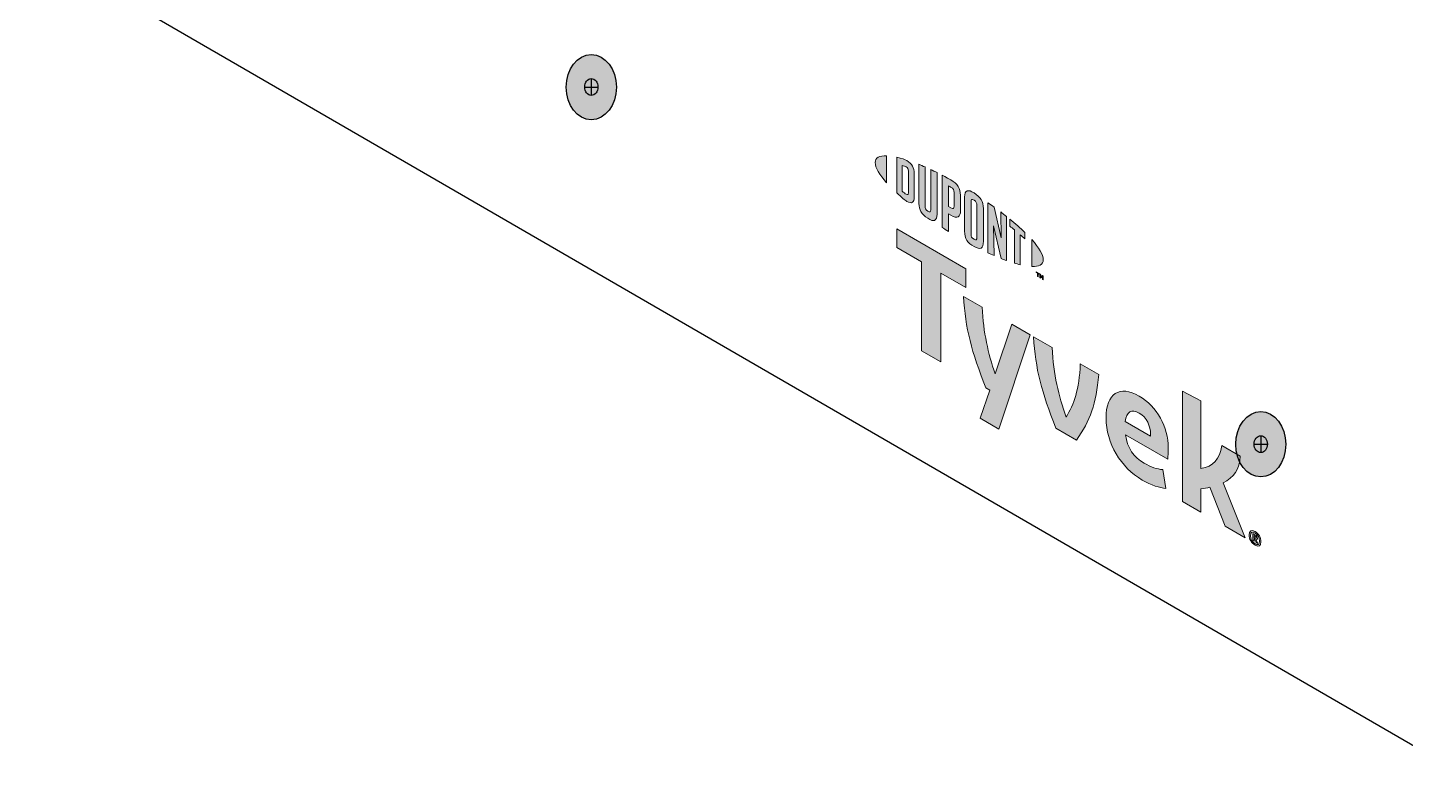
# Model space of a CAD drawing. Header units: inches. Extents: x -20.7 to 76.3, y -55.2 to 19.1.
# Drawn here: x 58.955 to 61.758, y -31.976 to -30.457 of the extents above; entities that cross this region are included whole.
import ezdxf

# ---------------------------------------------------------------- set-up
doc = ezdxf.new("R2010")
doc.units = ezdxf.units.IN
doc.header["$MEASUREMENT"] = 0
for name, color, linetype, lineweight in [('G-ANNO-TTLB', 7, 'Continuous', 0), ('LOGOS', 7, 'Continuous', 0), ('TYVEK', 7, 'Continuous', 0)]:
    doc.layers.add(name, color=color, linetype=linetype, lineweight=lineweight)

# ---------------------------------------------------------------- blocks, each defined once
blk = doc.blocks.new('Block_52')
at = {"layer": 'TYVEK', "color": 2, "lineweight": 25, "true_color": 0xffff00}
blk.add_lwpolyline([(60.3471, -31.1842)], dxfattribs=at)
blk = doc.blocks.new('Block_53')
at = {"layer": 'TYVEK', "color": 1, "lineweight": 25, "true_color": 0xff0000}
blk.add_lwpolyline([(60.3499, -31.1801)], dxfattribs=at)
blk = doc.blocks.new('Block_520')
at = {"layer": 'LOGOS', "true_color": 0x848484, "transparency": 33554687}
h = blk.add_hatch(color=252, dxfattribs=at)
h.dxf.hatch_style = 2
edge = h.paths.add_edge_path()
edge.add_spline(control_points=[(60.6792, -30.7318), (60.6792, -30.7418), (60.6877, -30.7561), (60.7025, -30.7727), (60.7025, -30.7727), (60.7025, -30.718), (60.7025, -30.718), (60.6877, -30.7174), (60.6792, -30.7218), (60.6792, -30.7318)], knot_values=[0, 0, 0, 0, 1, 1, 1, 2, 2, 2, 3, 3, 3, 3], degree=3, periodic=0)
h = blk.add_hatch(color=252, dxfattribs=at)
h.dxf.hatch_style = 2
edge = h.paths.add_edge_path()
edge.add_spline(control_points=[(60.747, -30.7933), (60.747, -30.7975), (60.7448, -30.7976), (60.7422, -30.7961), (60.7402, -30.7949), (60.737, -30.7923), (60.7344, -30.79), (60.7344, -30.79), (60.7344, -30.7376), (60.7344, -30.7376), (60.737, -30.7383), (60.7402, -30.7393), (60.7422, -30.7405), (60.7448, -30.742), (60.747, -30.7447), (60.747, -30.7489), (60.747, -30.7489), (60.747, -30.7933), (60.747, -30.7933)], knot_values=[0, 0, 0, 0, 1, 1, 1, 2, 2, 2, 3, 3, 3, 4, 4, 4, 5, 5, 5, 6, 6, 6, 6], degree=3, periodic=0)
edge = h.paths.add_edge_path()
edge.add_spline(control_points=[(60.7439, -30.7278), (60.7398, -30.7254), (60.7338, -30.7233), (60.723, -30.7209), (60.723, -30.7209), (60.723, -30.7935), (60.723, -30.7935), (60.7325, -30.8023), (60.7398, -30.8084), (60.7439, -30.8108), (60.7535, -30.8163), (60.7588, -30.8127), (60.7588, -30.802), (60.7588, -30.802), (60.7588, -30.7538), (60.7588, -30.7538), (60.7588, -30.7431), (60.7535, -30.7333), (60.7439, -30.7278)], knot_values=[0, 0, 0, 0, 1, 1, 1, 2, 2, 2, 3, 3, 3, 4, 4, 4, 5, 5, 5, 6, 6, 6, 6], degree=3, periodic=0)
h = blk.add_hatch(color=252, dxfattribs=at)
h.dxf.hatch_style = 2
edge = h.paths.add_edge_path()
edge.add_spline(control_points=[(60.7921, -30.8278), (60.7921, -30.832), (60.7908, -30.834), (60.7863, -30.8307), (60.7818, -30.8275), (60.7806, -30.8246), (60.7806, -30.8196), (60.7806, -30.8196), (60.7806, -30.7406), (60.7806, -30.7406), (60.7776, -30.7393), (60.7709, -30.7365), (60.7681, -30.7353), (60.7681, -30.7353), (60.7681, -30.8152), (60.7681, -30.8152), (60.7681, -30.828), (60.7735, -30.836), (60.7863, -30.8451), (60.7979, -30.8534), (60.8051, -30.8507), (60.8051, -30.8366), (60.8051, -30.8366), (60.8051, -30.7522), (60.8051, -30.7522), (60.8027, -30.7509), (60.7947, -30.7471), (60.7921, -30.7459), (60.7921, -30.7459), (60.7921, -30.8278), (60.7921, -30.8278)], knot_values=[0, 0, 0, 0, 1, 1, 1, 2, 2, 2, 3, 3, 3, 4, 4, 4, 5, 5, 5, 6, 6, 6, 7, 7, 7, 8, 8, 8, 9, 9, 9, 10, 10, 10, 10], degree=3, periodic=0)
h = blk.add_hatch(color=252, dxfattribs=at)
h.dxf.hatch_style = 2
edge = h.paths.add_edge_path()
edge.add_spline(control_points=[(60.8396, -30.8205), (60.8396, -30.8251), (60.8382, -30.8266), (60.8329, -30.8236), (60.8329, -30.8236), (60.8283, -30.821), (60.8283, -30.821), (60.8283, -30.821), (60.8283, -30.779), (60.8283, -30.779), (60.8303, -30.7801), (60.8314, -30.7807), (60.8326, -30.7814), (60.8384, -30.7847), (60.8396, -30.7878), (60.8396, -30.7925), (60.8396, -30.7925), (60.8396, -30.8205), (60.8396, -30.8205)], knot_values=[0, 0, 0, 0, 1, 1, 1, 2, 2, 2, 3, 3, 3, 4, 4, 4, 5, 5, 5, 6, 6, 6, 6], degree=3, periodic=0)
edge = h.paths.add_edge_path()
edge.add_spline(control_points=[(60.8334, -30.767), (60.8311, -30.7657), (60.8229, -30.7612), (60.8153, -30.7573), (60.8153, -30.7573), (60.8153, -30.8636), (60.8153, -30.8636), (60.8179, -30.8653), (60.8246, -30.8696), (60.8283, -30.8718), (60.8283, -30.8718), (60.8283, -30.8357), (60.8283, -30.8357), (60.8283, -30.8357), (60.8334, -30.8387), (60.8334, -30.8387), (60.8471, -30.8465), (60.8527, -30.8428), (60.8527, -30.8293), (60.8527, -30.8293), (60.8527, -30.7979), (60.8527, -30.7979), (60.8527, -30.7847), (60.8464, -30.7744), (60.8334, -30.767)], knot_values=[0, 0, 0, 0, 1, 1, 1, 2, 2, 2, 3, 3, 3, 4, 4, 4, 5, 5, 5, 6, 6, 6, 7, 7, 7, 8, 8, 8, 8], degree=3, periodic=0)
h = blk.add_hatch(color=252, dxfattribs=at)
h.dxf.hatch_style = 2
edge = h.paths.add_edge_path()
edge.add_spline(control_points=[(60.8861, -30.8845), (60.8861, -30.8887), (60.8849, -30.8902), (60.8803, -30.8877), (60.8755, -30.8851), (60.8742, -30.882), (60.8742, -30.8777), (60.8742, -30.8777), (60.8742, -30.8114), (60.8742, -30.8114), (60.8742, -30.8071), (60.8755, -30.8054), (60.8803, -30.8083), (60.8849, -30.8111), (60.8861, -30.8141), (60.8861, -30.8183), (60.8861, -30.8183), (60.8861, -30.8845), (60.8861, -30.8845)], knot_values=[0, 0, 0, 0, 1, 1, 1, 2, 2, 2, 3, 3, 3, 4, 4, 4, 5, 5, 5, 6, 6, 6, 6], degree=3, periodic=0)
edge = h.paths.add_edge_path()
edge.add_spline(control_points=[(60.8803, -30.7934), (60.8682, -30.7858), (60.861, -30.7877), (60.861, -30.8017), (60.861, -30.8017), (60.861, -30.8713), (60.861, -30.8713), (60.861, -30.8861), (60.8675, -30.8959), (60.8803, -30.9026), (60.8928, -30.9092), (60.8993, -30.9075), (60.8993, -30.8918), (60.8993, -30.8918), (60.8993, -30.8254), (60.8993, -30.8254), (60.8993, -30.8105), (60.8934, -30.8017), (60.8803, -30.7934)], knot_values=[0, 0, 0, 0, 1, 1, 1, 2, 2, 2, 3, 3, 3, 4, 4, 4, 5, 5, 5, 6, 6, 6, 6], degree=3, periodic=0)
h = blk.add_hatch(color=252, dxfattribs=at)
h.dxf.hatch_style = 2
edge = h.paths.add_edge_path()
edge.add_spline(control_points=[(60.9354, -30.8845), (60.9354, -30.8845), (60.921, -30.8221), (60.921, -30.8221), (60.917, -30.8192), (60.9123, -30.8159), (60.9086, -30.8134), (60.9086, -30.8134), (60.9086, -30.9154), (60.9086, -30.9154), (60.9112, -30.9166), (60.9178, -30.9195), (60.9212, -30.921), (60.9212, -30.921), (60.9201, -30.8603), (60.9201, -30.8603), (60.9201, -30.8603), (60.9354, -30.9269), (60.9354, -30.9269), (60.9387, -30.9282), (60.9434, -30.93), (60.9465, -30.9311), (60.9465, -30.9311), (60.9465, -30.8414), (60.9465, -30.8414), (60.9433, -30.8388), (60.9374, -30.8343), (60.9345, -30.8321), (60.9345, -30.8321), (60.9354, -30.8845), (60.9354, -30.8845)], knot_values=[0, 0, 0, 0, 1, 1, 1, 2, 2, 2, 3, 3, 3, 4, 4, 4, 5, 5, 5, 6, 6, 6, 7, 7, 7, 8, 8, 8, 9, 9, 9, 10, 10, 10, 10], degree=3, periodic=0)
h = blk.add_hatch(color=252, dxfattribs=at)
h.dxf.hatch_style = 2
edge = h.paths.add_edge_path()
edge.add_spline(control_points=[(60.953, -30.8608), (60.9562, -30.8634), (60.9594, -30.8659), (60.9625, -30.8685), (60.9625, -30.8685), (60.9625, -30.9363), (60.9625, -30.9363), (60.9653, -30.9372), (60.9706, -30.9387), (60.9742, -30.9395), (60.9742, -30.9395), (60.9742, -30.8784), (60.9742, -30.8784), (60.9775, -30.8814), (60.9807, -30.8843), (60.9837, -30.8869), (60.9837, -30.8869), (60.9837, -30.8738), (60.9837, -30.8738), (60.9744, -30.8648), (60.9645, -30.8561), (60.953, -30.8467), (60.953, -30.8467), (60.953, -30.8608), (60.953, -30.8608)], knot_values=[0, 0, 0, 0, 1, 1, 1, 2, 2, 2, 3, 3, 3, 4, 4, 4, 5, 5, 5, 6, 6, 6, 7, 7, 7, 8, 8, 8, 8], degree=3, periodic=0)
h = blk.add_hatch(color=252, dxfattribs=at)
h.dxf.hatch_style = 2
edge = h.paths.add_edge_path()
edge.add_spline(control_points=[(61.021, -30.9291), (61.021, -30.9391), (61.0125, -30.9436), (60.9977, -30.9431), (60.9977, -30.9431), (60.9977, -30.8883), (60.9977, -30.8883), (61.0125, -30.9049), (61.021, -30.9191), (61.021, -30.9291)], knot_values=[0, 0, 0, 0, 1, 1, 1, 2, 2, 2, 3, 3, 3, 3], degree=3, periodic=0)
h = blk.add_hatch(color=252, dxfattribs=at)
h.dxf.hatch_style = 2
edge = h.paths.add_edge_path()
edge.add_spline(control_points=[(61.014, -30.958), (61.014, -30.958), (61.0155, -30.9589), (61.0155, -30.9589), (61.0155, -30.9589), (61.0175, -30.9638), (61.0175, -30.9638), (61.0175, -30.9638), (61.0196, -30.9613), (61.0196, -30.9613), (61.0196, -30.9613), (61.021, -30.962), (61.021, -30.962), (61.021, -30.962), (61.021, -30.9699), (61.021, -30.9699), (61.021, -30.9699), (61.0197, -30.9692), (61.0197, -30.9692), (61.0197, -30.9692), (61.0197, -30.9636), (61.0197, -30.9636), (61.0197, -30.9636), (61.0176, -30.9661), (61.0176, -30.9661), (61.0176, -30.9661), (61.0174, -30.9661), (61.0174, -30.9661), (61.0174, -30.9661), (61.0153, -30.9611), (61.0153, -30.9611), (61.0153, -30.9611), (61.0153, -30.9667), (61.0153, -30.9667), (61.0153, -30.9667), (61.014, -30.9659), (61.014, -30.9659), (61.014, -30.9659), (61.014, -30.958), (61.014, -30.958)], knot_values=[0, 0, 0, 0, 1, 1, 1, 2, 2, 2, 3, 3, 3, 4, 4, 4, 5, 5, 5, 6, 6, 6, 7, 7, 7, 8, 8, 8, 9, 9, 9, 10, 10, 10, 11, 11, 11, 12, 12, 12, 13, 13, 13, 13], degree=3, periodic=0)
edge = h.paths.add_edge_path()
edge.add_spline(control_points=[(61.0091, -30.9566), (61.0091, -30.9566), (61.007, -30.9554), (61.007, -30.9554), (61.007, -30.9554), (61.007, -30.954), (61.007, -30.954), (61.007, -30.954), (61.0126, -30.9572), (61.0126, -30.9572), (61.0126, -30.9572), (61.0126, -30.9586), (61.0126, -30.9586), (61.0126, -30.9586), (61.0104, -30.9574), (61.0104, -30.9574), (61.0104, -30.9574), (61.0104, -30.9639), (61.0104, -30.9639), (61.0104, -30.9639), (61.0091, -30.9631), (61.0091, -30.9631), (61.0091, -30.9631), (61.0091, -30.9566), (61.0091, -30.9566)], knot_values=[0, 0, 0, 0, 1, 1, 1, 2, 2, 2, 3, 3, 3, 4, 4, 4, 5, 5, 5, 6, 6, 6, 7, 7, 7, 8, 8, 8, 8], degree=3, periodic=0)
at = {"layer": 'LOGOS'}
for points, knots in [([(60.6792, -30.7318), (60.6792, -30.7418), (60.6877, -30.7561), (60.7025, -30.7727), (60.7025, -30.7727), (60.7025, -30.718), (60.7025, -30.718), (60.6877, -30.7174), (60.6792, -30.7218), (60.6792, -30.7318)], [0, 0, 0, 0, 1, 1, 1, 2, 2, 2, 3, 3, 3, 3]), ([(60.7439, -30.7278), (60.7398, -30.7254), (60.7338, -30.7233), (60.723, -30.7209), (60.723, -30.7209), (60.723, -30.7935), (60.723, -30.7935), (60.7325, -30.8023), (60.7398, -30.8084), (60.7439, -30.8108), (60.7535, -30.8163), (60.7588, -30.8127), (60.7588, -30.802), (60.7588, -30.802), (60.7588, -30.7538), (60.7588, -30.7538), (60.7588, -30.7431), (60.7535, -30.7333), (60.7439, -30.7278)], [0, 0, 0, 0, 1, 1, 1, 2, 2, 2, 3, 3, 3, 4, 4, 4, 5, 5, 5, 6, 6, 6, 6]), ([(60.747, -30.7933), (60.747, -30.7975), (60.7448, -30.7976), (60.7422, -30.7961), (60.7402, -30.7949), (60.737, -30.7923), (60.7344, -30.79), (60.7344, -30.79), (60.7344, -30.7376), (60.7344, -30.7376), (60.737, -30.7383), (60.7402, -30.7393), (60.7422, -30.7405), (60.7448, -30.742), (60.747, -30.7447), (60.747, -30.7489), (60.747, -30.7489), (60.747, -30.7933), (60.747, -30.7933)], [0, 0, 0, 0, 1, 1, 1, 2, 2, 2, 3, 3, 3, 4, 4, 4, 5, 5, 5, 6, 6, 6, 6]), ([(60.7921, -30.8278), (60.7921, -30.832), (60.7908, -30.834), (60.7863, -30.8307), (60.7818, -30.8275), (60.7806, -30.8246), (60.7806, -30.8196), (60.7806, -30.8196), (60.7806, -30.7406), (60.7806, -30.7406), (60.7776, -30.7393), (60.7709, -30.7365), (60.7681, -30.7353), (60.7681, -30.7353), (60.7681, -30.8152), (60.7681, -30.8152), (60.7681, -30.828), (60.7735, -30.836), (60.7863, -30.8451), (60.7979, -30.8534), (60.8051, -30.8507), (60.8051, -30.8366), (60.8051, -30.8366), (60.8051, -30.7522), (60.8051, -30.7522), (60.8027, -30.7509), (60.7947, -30.7471), (60.7921, -30.7459), (60.7921, -30.7459), (60.7921, -30.8278), (60.7921, -30.8278)], [0, 0, 0, 0, 1, 1, 1, 2, 2, 2, 3, 3, 3, 4, 4, 4, 5, 5, 5, 6, 6, 6, 7, 7, 7, 8, 8, 8, 9, 9, 9, 10, 10, 10, 10]), ([(60.8334, -30.767), (60.8311, -30.7657), (60.8229, -30.7612), (60.8153, -30.7573), (60.8153, -30.7573), (60.8153, -30.8636), (60.8153, -30.8636), (60.8179, -30.8653), (60.8246, -30.8696), (60.8283, -30.8718), (60.8283, -30.8718), (60.8283, -30.8357), (60.8283, -30.8357), (60.8283, -30.8357), (60.8334, -30.8387), (60.8334, -30.8387), (60.8471, -30.8465), (60.8527, -30.8428), (60.8527, -30.8293), (60.8527, -30.8293), (60.8527, -30.7979), (60.8527, -30.7979), (60.8527, -30.7847), (60.8464, -30.7744), (60.8334, -30.767)], [0, 0, 0, 0, 1, 1, 1, 2, 2, 2, 3, 3, 3, 4, 4, 4, 5, 5, 5, 6, 6, 6, 7, 7, 7, 8, 8, 8, 8]), ([(60.8396, -30.8205), (60.8396, -30.8251), (60.8382, -30.8266), (60.8329, -30.8236), (60.8329, -30.8236), (60.8283, -30.821), (60.8283, -30.821), (60.8283, -30.821), (60.8283, -30.779), (60.8283, -30.779), (60.8303, -30.7801), (60.8314, -30.7807), (60.8326, -30.7814), (60.8384, -30.7847), (60.8396, -30.7878), (60.8396, -30.7925), (60.8396, -30.7925), (60.8396, -30.8205), (60.8396, -30.8205)], [0, 0, 0, 0, 1, 1, 1, 2, 2, 2, 3, 3, 3, 4, 4, 4, 5, 5, 5, 6, 6, 6, 6]), ([(60.8803, -30.7934), (60.8682, -30.7858), (60.861, -30.7877), (60.861, -30.8017), (60.861, -30.8017), (60.861, -30.8713), (60.861, -30.8713), (60.861, -30.8861), (60.8675, -30.8959), (60.8803, -30.9026), (60.8928, -30.9092), (60.8993, -30.9075), (60.8993, -30.8918), (60.8993, -30.8918), (60.8993, -30.8254), (60.8993, -30.8254), (60.8993, -30.8105), (60.8934, -30.8017), (60.8803, -30.7934)], [0, 0, 0, 0, 1, 1, 1, 2, 2, 2, 3, 3, 3, 4, 4, 4, 5, 5, 5, 6, 6, 6, 6]), ([(60.8861, -30.8845), (60.8861, -30.8887), (60.8849, -30.8902), (60.8803, -30.8877), (60.8755, -30.8851), (60.8742, -30.882), (60.8742, -30.8777), (60.8742, -30.8777), (60.8742, -30.8114), (60.8742, -30.8114), (60.8742, -30.8071), (60.8755, -30.8054), (60.8803, -30.8083), (60.8849, -30.8111), (60.8861, -30.8141), (60.8861, -30.8183), (60.8861, -30.8183), (60.8861, -30.8845), (60.8861, -30.8845)], [0, 0, 0, 0, 1, 1, 1, 2, 2, 2, 3, 3, 3, 4, 4, 4, 5, 5, 5, 6, 6, 6, 6]), ([(60.9354, -30.8845), (60.9354, -30.8845), (60.921, -30.8221), (60.921, -30.8221), (60.917, -30.8192), (60.9123, -30.8159), (60.9086, -30.8134), (60.9086, -30.8134), (60.9086, -30.9154), (60.9086, -30.9154), (60.9112, -30.9166), (60.9178, -30.9195), (60.9212, -30.921), (60.9212, -30.921), (60.9201, -30.8603), (60.9201, -30.8603), (60.9201, -30.8603), (60.9354, -30.9269), (60.9354, -30.9269), (60.9387, -30.9282), (60.9434, -30.93), (60.9465, -30.9311), (60.9465, -30.9311), (60.9465, -30.8414), (60.9465, -30.8414), (60.9433, -30.8388), (60.9374, -30.8343), (60.9345, -30.8321), (60.9345, -30.8321), (60.9354, -30.8845), (60.9354, -30.8845)], [0, 0, 0, 0, 1, 1, 1, 2, 2, 2, 3, 3, 3, 4, 4, 4, 5, 5, 5, 6, 6, 6, 7, 7, 7, 8, 8, 8, 9, 9, 9, 10, 10, 10, 10]), ([(60.953, -30.8608), (60.9562, -30.8634), (60.9594, -30.8659), (60.9625, -30.8685), (60.9625, -30.8685), (60.9625, -30.9363), (60.9625, -30.9363), (60.9653, -30.9372), (60.9706, -30.9387), (60.9742, -30.9395), (60.9742, -30.9395), (60.9742, -30.8784), (60.9742, -30.8784), (60.9775, -30.8814), (60.9807, -30.8843), (60.9837, -30.8869), (60.9837, -30.8869), (60.9837, -30.8738), (60.9837, -30.8738), (60.9744, -30.8648), (60.9645, -30.8561), (60.953, -30.8467), (60.953, -30.8467), (60.953, -30.8608), (60.953, -30.8608)], [0, 0, 0, 0, 1, 1, 1, 2, 2, 2, 3, 3, 3, 4, 4, 4, 5, 5, 5, 6, 6, 6, 7, 7, 7, 8, 8, 8, 8]), ([(61.021, -30.9291), (61.021, -30.9391), (61.0125, -30.9436), (60.9977, -30.9431), (60.9977, -30.9431), (60.9977, -30.8883), (60.9977, -30.8883), (61.0125, -30.9049), (61.021, -30.9191), (61.021, -30.9291)], [0, 0, 0, 0, 1, 1, 1, 2, 2, 2, 3, 3, 3, 3]), ([(61.0091, -30.9566), (61.0091, -30.9566), (61.007, -30.9554), (61.007, -30.9554), (61.007, -30.9554), (61.007, -30.954), (61.007, -30.954), (61.007, -30.954), (61.0126, -30.9572), (61.0126, -30.9572), (61.0126, -30.9572), (61.0126, -30.9586), (61.0126, -30.9586), (61.0126, -30.9586), (61.0104, -30.9574), (61.0104, -30.9574), (61.0104, -30.9574), (61.0104, -30.9639), (61.0104, -30.9639), (61.0104, -30.9639), (61.0091, -30.9631), (61.0091, -30.9631), (61.0091, -30.9631), (61.0091, -30.9566), (61.0091, -30.9566)], [0, 0, 0, 0, 1, 1, 1, 2, 2, 2, 3, 3, 3, 4, 4, 4, 5, 5, 5, 6, 6, 6, 7, 7, 7, 8, 8, 8, 8]), ([(61.014, -30.958), (61.014, -30.958), (61.0155, -30.9589), (61.0155, -30.9589), (61.0155, -30.9589), (61.0175, -30.9638), (61.0175, -30.9638), (61.0175, -30.9638), (61.0196, -30.9613), (61.0196, -30.9613), (61.0196, -30.9613), (61.021, -30.962), (61.021, -30.962), (61.021, -30.962), (61.021, -30.9699), (61.021, -30.9699), (61.021, -30.9699), (61.0197, -30.9692), (61.0197, -30.9692), (61.0197, -30.9692), (61.0197, -30.9636), (61.0197, -30.9636), (61.0197, -30.9636), (61.0176, -30.9661), (61.0176, -30.9661), (61.0176, -30.9661), (61.0174, -30.9661), (61.0174, -30.9661), (61.0174, -30.9661), (61.0153, -30.9611), (61.0153, -30.9611), (61.0153, -30.9611), (61.0153, -30.9667), (61.0153, -30.9667), (61.0153, -30.9667), (61.014, -30.9659), (61.014, -30.9659), (61.014, -30.9659), (61.014, -30.958), (61.014, -30.958)], [0, 0, 0, 0, 1, 1, 1, 2, 2, 2, 3, 3, 3, 4, 4, 4, 5, 5, 5, 6, 6, 6, 7, 7, 7, 8, 8, 8, 9, 9, 9, 10, 10, 10, 11, 11, 11, 12, 12, 12, 13, 13, 13, 13])]:
    blk.add_open_spline(points, degree=3, knots=knots, dxfattribs=at)
blk = doc.blocks.new('Block_524')
at = {"layer": 'LOGOS', "true_color": 0x848484, "transparency": 33554687}
h = blk.add_hatch(color=252, dxfattribs=at)
h.dxf.hatch_style = 2
h.paths.add_polyline_path([(60.8633, -30.9475), (60.723, -30.8665), (60.723, -30.9046), (60.7737, -30.9339), (60.7737, -31.1144), (60.8127, -31.1369), (60.8127, -30.9564), (60.8633, -30.9856)])
h = blk.add_hatch(color=252, dxfattribs=at)
h.dxf.hatch_style = 2
edge = h.paths.add_edge_path()
edge.add_spline(control_points=[(61.0965, -31.1412), (61.0941, -31.1932), (61.0837, -31.2234), (61.0677, -31.2494), (61.0521, -31.2052), (61.042, -31.1631), (61.039, -31.108), (61.039, -31.108), (61.0012, -31.0861), (61.0012, -31.0861), (61.0053, -31.1513), (61.0175, -31.1986), (61.0469, -31.2721), (61.0469, -31.2721), (61.0886, -31.2962), (61.0886, -31.2962), (61.117, -31.256), (61.1287, -31.2225), (61.1341, -31.1629), (61.1341, -31.1629), (61.0965, -31.1412), (61.0965, -31.1412)], knot_values=[0, 0, 0, 0, 1, 1, 1, 2, 2, 2, 3, 3, 3, 4, 4, 4, 5, 5, 5, 6, 6, 6, 7, 7, 7, 7], degree=3, periodic=0)
h = blk.add_hatch(color=252, dxfattribs=at)
h.dxf.hatch_style = 2
edge = h.paths.add_edge_path()
edge.add_spline(control_points=[(61.1878, -31.2585), (61.1878, -31.2585), (61.2395, -31.2884), (61.2395, -31.2884), (61.2395, -31.2884), (61.2395, -31.2846), (61.2395, -31.2846), (61.2395, -31.2672), (61.2314, -31.2496), (61.2164, -31.241), (61.2006, -31.2319), (61.1902, -31.2387), (61.1878, -31.2585)], knot_values=[0, 0, 0, 0, 1, 1, 1, 2, 2, 2, 3, 3, 3, 4, 4, 4, 4], degree=3, periodic=0)
edge = h.paths.add_edge_path()
edge.add_spline(control_points=[(61.2703, -31.3942), (61.2583, -31.3936), (61.2406, -31.3877), (61.2226, -31.3773), (61.1788, -31.352), (61.1488, -31.3028), (61.1488, -31.251), (61.1488, -31.2014), (61.1763, -31.1835), (61.2164, -31.2066), (61.2521, -31.2272), (61.2755, -31.2698), (61.2755, -31.3117), (61.2755, -31.321), (61.2749, -31.3288), (61.2744, -31.3348), (61.2744, -31.3348), (61.1883, -31.2851), (61.1883, -31.2851), (61.1919, -31.3121), (61.2047, -31.3307), (61.2265, -31.3433), (61.2398, -31.351), (61.2526, -31.355), (61.2643, -31.3561), (61.2643, -31.3561), (61.2703, -31.3942), (61.2703, -31.3942)], knot_values=[0, 0, 0, 0, 1, 1, 1, 2, 2, 2, 3, 3, 3, 4, 4, 4, 5, 5, 5, 6, 6, 6, 7, 7, 7, 8, 8, 8, 9, 9, 9, 9], degree=3, periodic=0)
h = blk.add_hatch(color=252, dxfattribs=at)
h.dxf.hatch_style = 2
edge = h.paths.add_edge_path()
edge.add_spline(control_points=[(61.3869, -31.3832), (61.3869, -31.3832), (61.4321, -31.4945), (61.4321, -31.4945), (61.4321, -31.4945), (61.3913, -31.4709), (61.3913, -31.4709), (61.3913, -31.4709), (61.3599, -31.3919), (61.3599, -31.3919), (61.3542, -31.3933), (61.3482, -31.3946), (61.3417, -31.3955), (61.3417, -31.3955), (61.3417, -31.4423), (61.3417, -31.4423), (61.3417, -31.4423), (61.3041, -31.4206), (61.3041, -31.4206), (61.3041, -31.4206), (61.3041, -31.1967), (61.3041, -31.1967), (61.3041, -31.1967), (61.3417, -31.2162), (61.3417, -31.2162), (61.3417, -31.2162), (61.3417, -31.3539), (61.3417, -31.3539), (61.3673, -31.3497), (61.3798, -31.335), (61.3842, -31.3073), (61.3842, -31.3073), (61.4215, -31.3288), (61.4215, -31.3288), (61.4207, -31.3552), (61.4087, -31.3723), (61.3869, -31.3832)], knot_values=[0, 0, 0, 0, 1, 1, 1, 2, 2, 2, 3, 3, 3, 4, 4, 4, 5, 5, 5, 6, 6, 6, 7, 7, 7, 8, 8, 8, 9, 9, 9, 10, 10, 10, 11, 11, 11, 12, 12, 12, 12], degree=3, periodic=0)
at = {"layer": 'LOGOS'}
blk.add_lwpolyline([(60.8633, -30.9475), (60.723, -30.8665), (60.723, -30.9046), (60.7737, -30.9339), (60.7737, -31.1144), (60.8127, -31.1369), (60.8127, -30.9564), (60.8633, -30.9856)], close=True, dxfattribs=at)
for points, knots in [([(61.0965, -31.1412), (61.0941, -31.1932), (61.0837, -31.2234), (61.0677, -31.2494), (61.0521, -31.2052), (61.042, -31.1631), (61.039, -31.108), (61.039, -31.108), (61.0012, -31.0861), (61.0012, -31.0861), (61.0053, -31.1513), (61.0175, -31.1986), (61.0469, -31.2721), (61.0469, -31.2721), (61.0886, -31.2962), (61.0886, -31.2962), (61.117, -31.256), (61.1287, -31.2225), (61.1341, -31.1629), (61.1341, -31.1629), (61.0965, -31.1412), (61.0965, -31.1412)], [0, 0, 0, 0, 1, 1, 1, 2, 2, 2, 3, 3, 3, 4, 4, 4, 5, 5, 5, 6, 6, 6, 7, 7, 7, 7]), ([(61.2703, -31.3942), (61.2583, -31.3936), (61.2406, -31.3877), (61.2226, -31.3773), (61.1788, -31.352), (61.1488, -31.3028), (61.1488, -31.251), (61.1488, -31.2014), (61.1763, -31.1835), (61.2164, -31.2066), (61.2521, -31.2272), (61.2755, -31.2698), (61.2755, -31.3117), (61.2755, -31.321), (61.2749, -31.3288), (61.2744, -31.3348), (61.2744, -31.3348), (61.1883, -31.2851), (61.1883, -31.2851), (61.1919, -31.3121), (61.2047, -31.3307), (61.2265, -31.3433), (61.2398, -31.351), (61.2526, -31.355), (61.2643, -31.3561), (61.2643, -31.3561), (61.2703, -31.3942), (61.2703, -31.3942)], [0, 0, 0, 0, 1, 1, 1, 2, 2, 2, 3, 3, 3, 4, 4, 4, 5, 5, 5, 6, 6, 6, 7, 7, 7, 8, 8, 8, 9, 9, 9, 9]), ([(61.3869, -31.3832), (61.3869, -31.3832), (61.4321, -31.4945), (61.4321, -31.4945), (61.4321, -31.4945), (61.3913, -31.4709), (61.3913, -31.4709), (61.3913, -31.4709), (61.3599, -31.3919), (61.3599, -31.3919), (61.3542, -31.3933), (61.3482, -31.3946), (61.3417, -31.3955), (61.3417, -31.3955), (61.3417, -31.4423), (61.3417, -31.4423), (61.3417, -31.4423), (61.3041, -31.4206), (61.3041, -31.4206), (61.3041, -31.4206), (61.3041, -31.1967), (61.3041, -31.1967), (61.3041, -31.1967), (61.3417, -31.2162), (61.3417, -31.2162), (61.3417, -31.2162), (61.3417, -31.3539), (61.3417, -31.3539), (61.3673, -31.3497), (61.3798, -31.335), (61.3842, -31.3073), (61.3842, -31.3073), (61.4215, -31.3288), (61.4215, -31.3288), (61.4207, -31.3552), (61.4087, -31.3723), (61.3869, -31.3832)], [0, 0, 0, 0, 1, 1, 1, 2, 2, 2, 3, 3, 3, 4, 4, 4, 5, 5, 5, 6, 6, 6, 7, 7, 7, 8, 8, 8, 9, 9, 9, 10, 10, 10, 11, 11, 11, 12, 12, 12, 12]), ([(61.1878, -31.2585), (61.1878, -31.2585), (61.2395, -31.2884), (61.2395, -31.2884), (61.2395, -31.2884), (61.2395, -31.2846), (61.2395, -31.2846), (61.2395, -31.2672), (61.2314, -31.2496), (61.2164, -31.241), (61.2006, -31.2319), (61.1902, -31.2387), (61.1878, -31.2585)], [0, 0, 0, 0, 1, 1, 1, 2, 2, 2, 3, 3, 3, 4, 4, 4, 4])]:
    blk.add_open_spline(points, degree=3, knots=knots, dxfattribs=at)
blk = doc.blocks.new('Block_523')
at = {"layer": 'LOGOS', "true_color": 0x848484, "transparency": 33554687}
h = blk.add_hatch(color=252, dxfattribs=at)
h.dxf.hatch_style = 2
edge = h.paths.add_edge_path()
edge.add_spline(control_points=[(60.9569, -31.0606), (60.9569, -31.0606), (60.9232, -31.1612), (60.9232, -31.1612), (60.9088, -31.1191), (60.8995, -31.0784), (60.8966, -31.0258), (60.8966, -31.0258), (60.8588, -31.0039), (60.8588, -31.0039), (60.8628, -31.069), (60.8751, -31.1164), (60.9045, -31.1899), (60.9045, -31.1899), (60.9121, -31.1943), (60.9121, -31.1943), (60.9121, -31.1943), (60.8928, -31.2518), (60.8928, -31.2518), (60.8928, -31.2518), (60.9304, -31.2735), (60.9304, -31.2735), (60.9304, -31.2735), (60.9945, -31.0823), (60.9945, -31.0823), (60.9945, -31.0823), (60.9569, -31.0606), (60.9569, -31.0606)], knot_values=[0, 0, 0, 0, 1, 1, 1, 2, 2, 2, 3, 3, 3, 4, 4, 4, 5, 5, 5, 6, 6, 6, 7, 7, 7, 8, 8, 8, 9, 9, 9, 9], degree=3, periodic=0)
at = {"layer": 'LOGOS'}
blk.add_open_spline([(60.9569, -31.0606), (60.9569, -31.0606), (60.9232, -31.1612), (60.9232, -31.1612), (60.9088, -31.1191), (60.8995, -31.0784), (60.8966, -31.0258), (60.8966, -31.0258), (60.8588, -31.0039), (60.8588, -31.0039), (60.8628, -31.069), (60.8751, -31.1164), (60.9045, -31.1899), (60.9045, -31.1899), (60.9121, -31.1943), (60.9121, -31.1943), (60.9121, -31.1943), (60.8928, -31.2518), (60.8928, -31.2518), (60.8928, -31.2518), (60.9304, -31.2735), (60.9304, -31.2735), (60.9304, -31.2735), (60.9945, -31.0823), (60.9945, -31.0823), (60.9945, -31.0823), (60.9569, -31.0606), (60.9569, -31.0606)], degree=3, knots=[0, 0, 0, 0, 1, 1, 1, 2, 2, 2, 3, 3, 3, 4, 4, 4, 5, 5, 5, 6, 6, 6, 7, 7, 7, 8, 8, 8, 9, 9, 9, 9], dxfattribs=at)
blk.add_blockref('Block_524', (0, 0), dxfattribs=at)
blk = doc.blocks.new('Block_525')
at = {"layer": 'LOGOS', "true_color": 0x848484, "transparency": 33554687}
h = blk.add_hatch(color=252, dxfattribs=at)
h.dxf.hatch_style = 2
edge = h.paths.add_edge_path()
edge.add_spline(control_points=[(61.4502, -31.4902), (61.4502, -31.4902), (61.4502, -31.4943), (61.4502, -31.4943), (61.4502, -31.4943), (61.4517, -31.4952), (61.4517, -31.4952), (61.4532, -31.4961), (61.454, -31.4961), (61.454, -31.4945), (61.454, -31.493), (61.4532, -31.492), (61.4517, -31.4911), (61.4517, -31.4911), (61.4502, -31.4902), (61.4502, -31.4902)], knot_values=[0, 0, 0, 0, 1, 1, 1, 2, 2, 2, 3, 3, 3, 4, 4, 4, 5, 5, 5, 5], degree=3, periodic=0)
edge = h.paths.add_edge_path()
edge.add_spline(control_points=[(61.4475, -31.4861), (61.4475, -31.4861), (61.4517, -31.4885), (61.4517, -31.4885), (61.455, -31.4904), (61.4566, -31.4931), (61.4566, -31.496), (61.4566, -31.498), (61.4558, -31.4989), (61.4542, -31.4987), (61.455, -31.501), (61.4561, -31.5033), (61.4575, -31.506), (61.4575, -31.506), (61.4543, -31.5041), (61.4543, -31.5041), (61.4531, -31.5018), (61.4523, -31.4997), (61.4516, -31.4977), (61.4516, -31.4977), (61.4502, -31.4968), (61.4502, -31.4968), (61.4502, -31.4968), (61.4502, -31.5017), (61.4502, -31.5017), (61.4502, -31.5017), (61.4475, -31.5002), (61.4475, -31.5002), (61.4475, -31.5002), (61.4475, -31.4861), (61.4475, -31.4861)], knot_values=[0, 0, 0, 0, 1, 1, 1, 2, 2, 2, 3, 3, 3, 4, 4, 4, 5, 5, 5, 6, 6, 6, 7, 7, 7, 8, 8, 8, 9, 9, 9, 10, 10, 10, 10], degree=3, periodic=0)
edge = h.paths.add_edge_path()
edge.add_spline(control_points=[(61.4519, -31.485), (61.4459, -31.4815), (61.4426, -31.4835), (61.4426, -31.4906), (61.4426, -31.4977), (61.4459, -31.5035), (61.4519, -31.5069), (61.4578, -31.5103), (61.4612, -31.5084), (61.4612, -31.5013), (61.4612, -31.4943), (61.4578, -31.4884), (61.4519, -31.485)], knot_values=[0, 0, 0, 0, 1, 1, 1, 2, 2, 2, 3, 3, 3, 4, 4, 4, 4], degree=3, periodic=0)
edge = h.paths.add_edge_path()
edge.add_spline(control_points=[(61.4519, -31.4821), (61.4592, -31.4864), (61.464, -31.4945), (61.464, -31.5029), (61.464, -31.5114), (61.4591, -31.5138), (61.4519, -31.5097), (61.4445, -31.5054), (61.4397, -31.4973), (61.4397, -31.4889), (61.4397, -31.4805), (61.4445, -31.4779), (61.4519, -31.4821)], knot_values=[0, 0, 0, 0, 1, 1, 1, 2, 2, 2, 3, 3, 3, 4, 4, 4, 4], degree=3, periodic=0)
at = {"layer": 'LOGOS'}
for points, knots in [([(61.4519, -31.4821), (61.4592, -31.4864), (61.464, -31.4945), (61.464, -31.5029), (61.464, -31.5114), (61.4591, -31.5138), (61.4519, -31.5097), (61.4445, -31.5054), (61.4397, -31.4973), (61.4397, -31.4889), (61.4397, -31.4805), (61.4445, -31.4779), (61.4519, -31.4821)], [0, 0, 0, 0, 1, 1, 1, 2, 2, 2, 3, 3, 3, 4, 4, 4, 4]), ([(61.4519, -31.485), (61.4459, -31.4815), (61.4426, -31.4835), (61.4426, -31.4906), (61.4426, -31.4977), (61.4459, -31.5035), (61.4519, -31.5069), (61.4578, -31.5103), (61.4612, -31.5084), (61.4612, -31.5013), (61.4612, -31.4943), (61.4578, -31.4884), (61.4519, -31.485)], [0, 0, 0, 0, 1, 1, 1, 2, 2, 2, 3, 3, 3, 4, 4, 4, 4]), ([(61.4475, -31.4861), (61.4475, -31.4861), (61.4517, -31.4885), (61.4517, -31.4885), (61.455, -31.4904), (61.4566, -31.4931), (61.4566, -31.496), (61.4566, -31.498), (61.4558, -31.4989), (61.4542, -31.4987), (61.455, -31.501), (61.4561, -31.5033), (61.4575, -31.506), (61.4575, -31.506), (61.4543, -31.5041), (61.4543, -31.5041), (61.4531, -31.5018), (61.4523, -31.4997), (61.4516, -31.4977), (61.4516, -31.4977), (61.4502, -31.4968), (61.4502, -31.4968), (61.4502, -31.4968), (61.4502, -31.5017), (61.4502, -31.5017), (61.4502, -31.5017), (61.4475, -31.5002), (61.4475, -31.5002), (61.4475, -31.5002), (61.4475, -31.4861), (61.4475, -31.4861)], [0, 0, 0, 0, 1, 1, 1, 2, 2, 2, 3, 3, 3, 4, 4, 4, 5, 5, 5, 6, 6, 6, 7, 7, 7, 8, 8, 8, 9, 9, 9, 10, 10, 10, 10]), ([(61.4502, -31.4902), (61.4502, -31.4902), (61.4502, -31.4943), (61.4502, -31.4943), (61.4502, -31.4943), (61.4517, -31.4952), (61.4517, -31.4952), (61.4532, -31.4961), (61.454, -31.4961), (61.454, -31.4945), (61.454, -31.493), (61.4532, -31.492), (61.4517, -31.4911), (61.4517, -31.4911), (61.4502, -31.4902), (61.4502, -31.4902)], [0, 0, 0, 0, 1, 1, 1, 2, 2, 2, 3, 3, 3, 4, 4, 4, 5, 5, 5, 5])]:
    blk.add_open_spline(points, degree=3, knots=knots, dxfattribs=at)
blk = doc.blocks.new('Block_522')
at = {"layer": 'LOGOS'}
for name in ['Block_523', 'Block_525']:
    blk.add_blockref(name, (0, 0), dxfattribs=at)
blk = doc.blocks.new('Block_521')
at = {"layer": 'LOGOS'}
blk.add_blockref('Block_522', (0, 0), dxfattribs=at)
blk = doc.blocks.new('Block_519')
at = {"layer": 'LOGOS'}
for name in ['Block_520', 'Block_521']:
    blk.add_blockref(name, (0, 0), dxfattribs=at)

msp = doc.modelspace()

# ---------------------------------------------------------------- hatches: boundary and pattern name
at = {"layer": 'G-ANNO-TTLB', "true_color": 0xff00ff, "transparency": 33554687}
h = msp.add_hatch(color=6, dxfattribs=at)
edge = h.paths.add_edge_path()
edge.add_spline(control_points=[(71.8573, -54.9456), (71.8573, -54.9456), (31.1572, -54.9456), (31.1572, -54.9456), (31.1572, -54.9456), (31.1572, -20.8103), (31.1572, -20.8103), (31.1572, -20.8103), (71.8573, -20.8103), (71.8573, -20.8103), (71.8573, -20.8103), (71.8573, -54.9456), (71.8573, -54.9456)], knot_values=[0, 0, 0, 0, 1, 1, 1, 2, 2, 2, 3, 3, 3, 4, 4, 4, 4], degree=3, periodic=0)
edge = h.paths.add_edge_path()
edge.add_spline(control_points=[(31.2823, -20.9353), (31.2823, -20.9353), (31.2823, -54.8205), (31.2823, -54.8205), (31.2823, -54.8205), (71.7322, -54.8205), (71.7322, -54.8205), (71.7322, -54.8205), (71.7322, -20.9353), (71.7322, -20.9353), (71.7322, -20.9353), (31.2823, -20.9353), (31.2823, -20.9353)], knot_values=[0, 0, 0, 0, 1, 1, 1, 2, 2, 2, 3, 3, 3, 4, 4, 4, 4], degree=3, periodic=0)
edge.add_line((31.2823, -20.9353), (31.2823, -20.9353))
at = {"layer": 'TYVEK', "true_color": 0x003b71, "transparency": 33554687}
h = msp.add_hatch(color=156, dxfattribs=at)
h.dxf.hatch_style = 2
edge = h.paths.add_edge_path()
edge.add_ellipse((60.1018, -30.5785), major_axis=(0, 0.0664), ratio=0.766948, start_angle=0, end_angle=360)
h = msp.add_hatch(color=156, dxfattribs=at)
h.dxf.hatch_style = 2
edge = h.paths.add_edge_path()
edge.add_ellipse((61.4635, -31.3046), major_axis=(0, 0.0664), ratio=0.766948, start_angle=0, end_angle=360)

# ---------------------------------------------------------------- linework, layer by layer
at = {"layer": 'G-ANNO-TTLB'}
for points in [[(71.8573, -54.9456), (71.8573, -54.9456), (31.1572, -54.9456), (31.1572, -54.9456), (31.1572, -54.9456), (31.1572, -20.8103), (31.1572, -20.8103), (31.1572, -20.8103), (71.8573, -20.8103), (71.8573, -20.8103), (71.8573, -20.8103), (71.8573, -54.9456), (71.8573, -54.9456)], [(31.2823, -20.9353), (31.2823, -20.9353), (31.2823, -54.8205), (31.2823, -54.8205), (31.2823, -54.8205), (71.7322, -54.8205), (71.7322, -54.8205), (71.7322, -54.8205), (71.7322, -20.9353), (71.7322, -20.9353), (71.7322, -20.9353), (31.2823, -20.9353), (31.2823, -20.9353)]]:
    msp.add_open_spline(points, degree=3, knots=[0, 0, 0, 0, 1, 1, 1, 2, 2, 2, 3, 3, 3, 4, 4, 4, 4], dxfattribs=at)
at = {"layer": 'TYVEK', "color": 18, "lineweight": 25, "true_color": 0x000000}
msp.add_line((59.0317, -30.3297), (62.766, -32.4915), dxfattribs=at)
at = {"layer": 'TYVEK', "color": 252, "lineweight": 25, "true_color": 0x848484}
for p, q in [((60.0883, -30.5781), (60.1153, -30.5781)), ((60.1018, -30.561), (60.1018, -30.5953)), ((61.45, -31.3042), (61.4771, -31.3042)), ((61.4635, -31.287), (61.4635, -31.3213))]:
    msp.add_line(p, q, dxfattribs=at)
at = {"layer": 'TYVEK', "color": 18, "lineweight": 25, "true_color": 0x000000}
for centre in [(60.1018, -30.5785), (61.4635, -31.3046)]:
    msp.add_ellipse(centre, major_axis=(0, 0.0664), ratio=0.766948, dxfattribs=at)
at = {"layer": 'TYVEK', "color": 252, "lineweight": 25, "true_color": 0x848484}
for centre in [(60.1018, -30.5781), (61.4635, -31.3042)]:
    msp.add_ellipse(centre, major_axis=(0, 0.0171), ratio=0.788846, dxfattribs=at)

# ---------------------------------------------------------------- block references
at = {"layer": 'LOGOS'}
msp.add_blockref('Block_519', (0, 0), dxfattribs=at)
at = {"layer": 'TYVEK'}
for name in ['Block_53', 'Block_52']:
    msp.add_blockref(name, (0, 0), dxfattribs=at)

doc.saveas('drawing.dxf')
